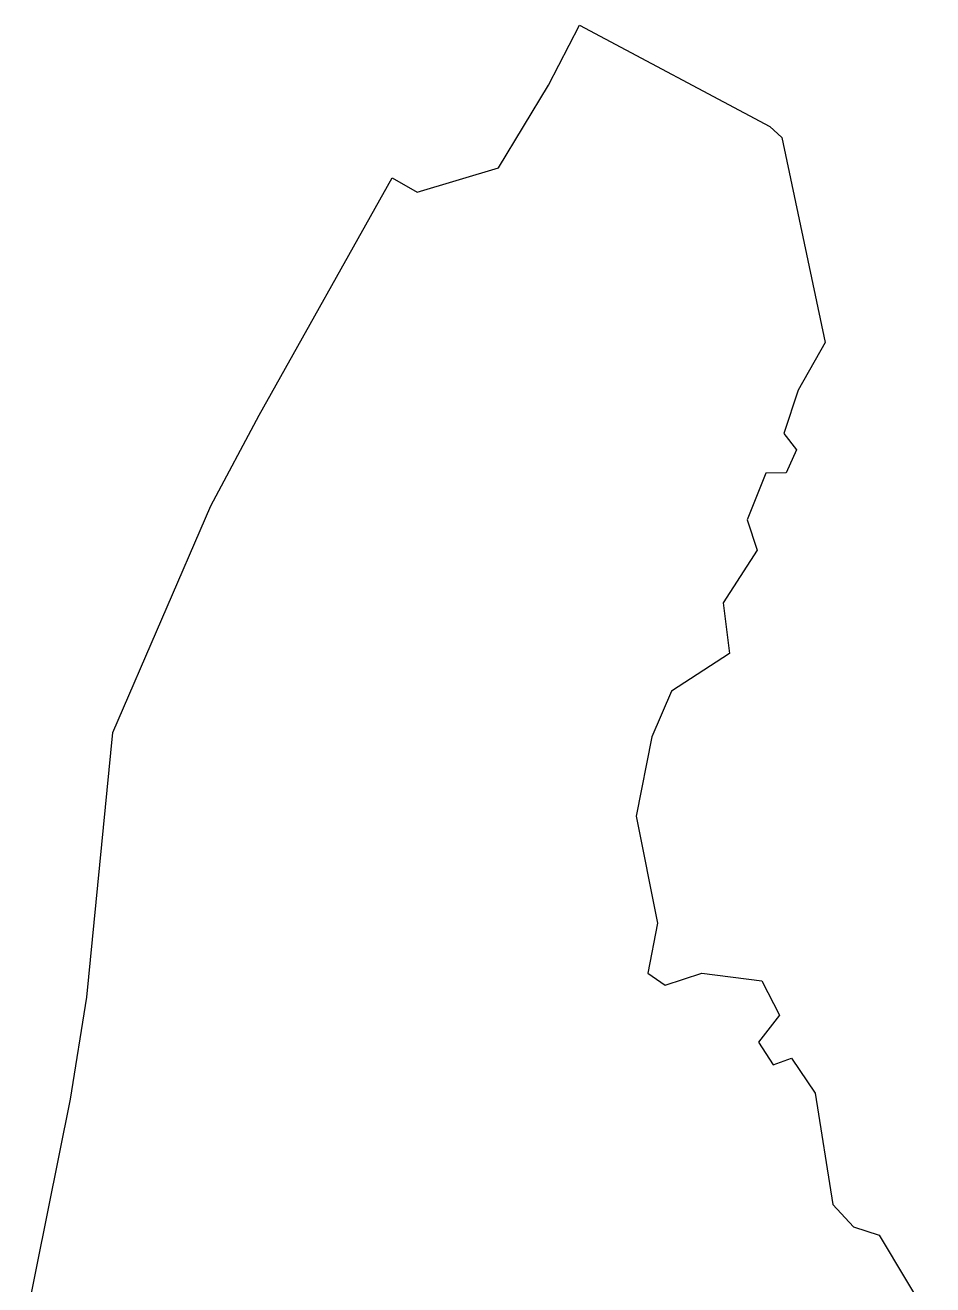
# Model space of a CAD drawing. Header units: metres. Extents: x 285921 to 289535, y 2012164 to 2016097.
# Drawn here: x 287749 to 289166, y 2014131 to 2016097 of the extents above; entities that cross this region are included whole.
import ezdxf

# ---------------------------------------------------------------- set-up
doc = ezdxf.new("R2010")
doc.units = ezdxf.units.M
doc.header["$MEASUREMENT"] = 0
doc.layers.add('VILLAGE BOUNDRY', color=10, linetype='Continuous')

msp = doc.modelspace()

# ---------------------------------------------------------------- linework, layer by layer
at = {"layer": 'VILLAGE BOUNDRY', "color": 3, "flags": 128}
msp.add_lwpolyline([(288322.4, 2015859.1), (288361, 2015836.4)], dxfattribs=at)
at = {"layer": 'VILLAGE BOUNDRY', "color": 3}
for points in [[(288361, 2015836.4, 0), (288488.4, 2015874.6, 0), (288566.2, 2016003.7, 0), (288614.5, 2016097.2, 0), (288614.5, 2016097.2, 0)], [(288614.5, 2016097.2, 0), (288912, 2015938.9, 0), (288930.4, 2015921.8, 0), (288998.5, 2015601.6, 0), (288956.1, 2015527.3, 0), (288933.6, 2015459.9, 0), (288953.6, 2015434, 0), (288937.3, 2015398.2, 0), (288905.8, 2015397.7, 0), (288876.6, 2015325.1, 0), (288892.1, 2015277.4, 0), (288838.8, 2015195.1, 0), (288849.1, 2015116.1, 0), (288758.4, 2015057.5, 0), (288727.6, 2014986.2, 0), (288703.3, 2014862.4, 0), (288736.4, 2014695.2, 0), (288721.2, 2014617.3, 0), (288748.3, 2014598.2, 0), (288805.9, 2014617.3, 0), (288899.4, 2014605, 0), (288927.1, 2014551.4, 0), (288894.2, 2014509.6, 0), (288917, 2014474.2, 0), (288945.8, 2014484.6, 0), (288982.8, 2014429.6, 0), (289010.3, 2014255.7, 0), (289042.4, 2014221.1, 0), (289082.5, 2014208.3, 0), (289166.4, 2014068, 0)], [(287749.2, 2014068.6, 0), (287820.1, 2014420.5, 0), (287845.4, 2014579.8, 0), (287886.2, 2014993.1, 0), (288039.3, 2015346.6, 0), (288114.5, 2015488.2, 0), (288322.4, 2015859.1, 0)]]:
    msp.add_polyline3d(points, dxfattribs=at)

doc.saveas('drawing.dxf')
